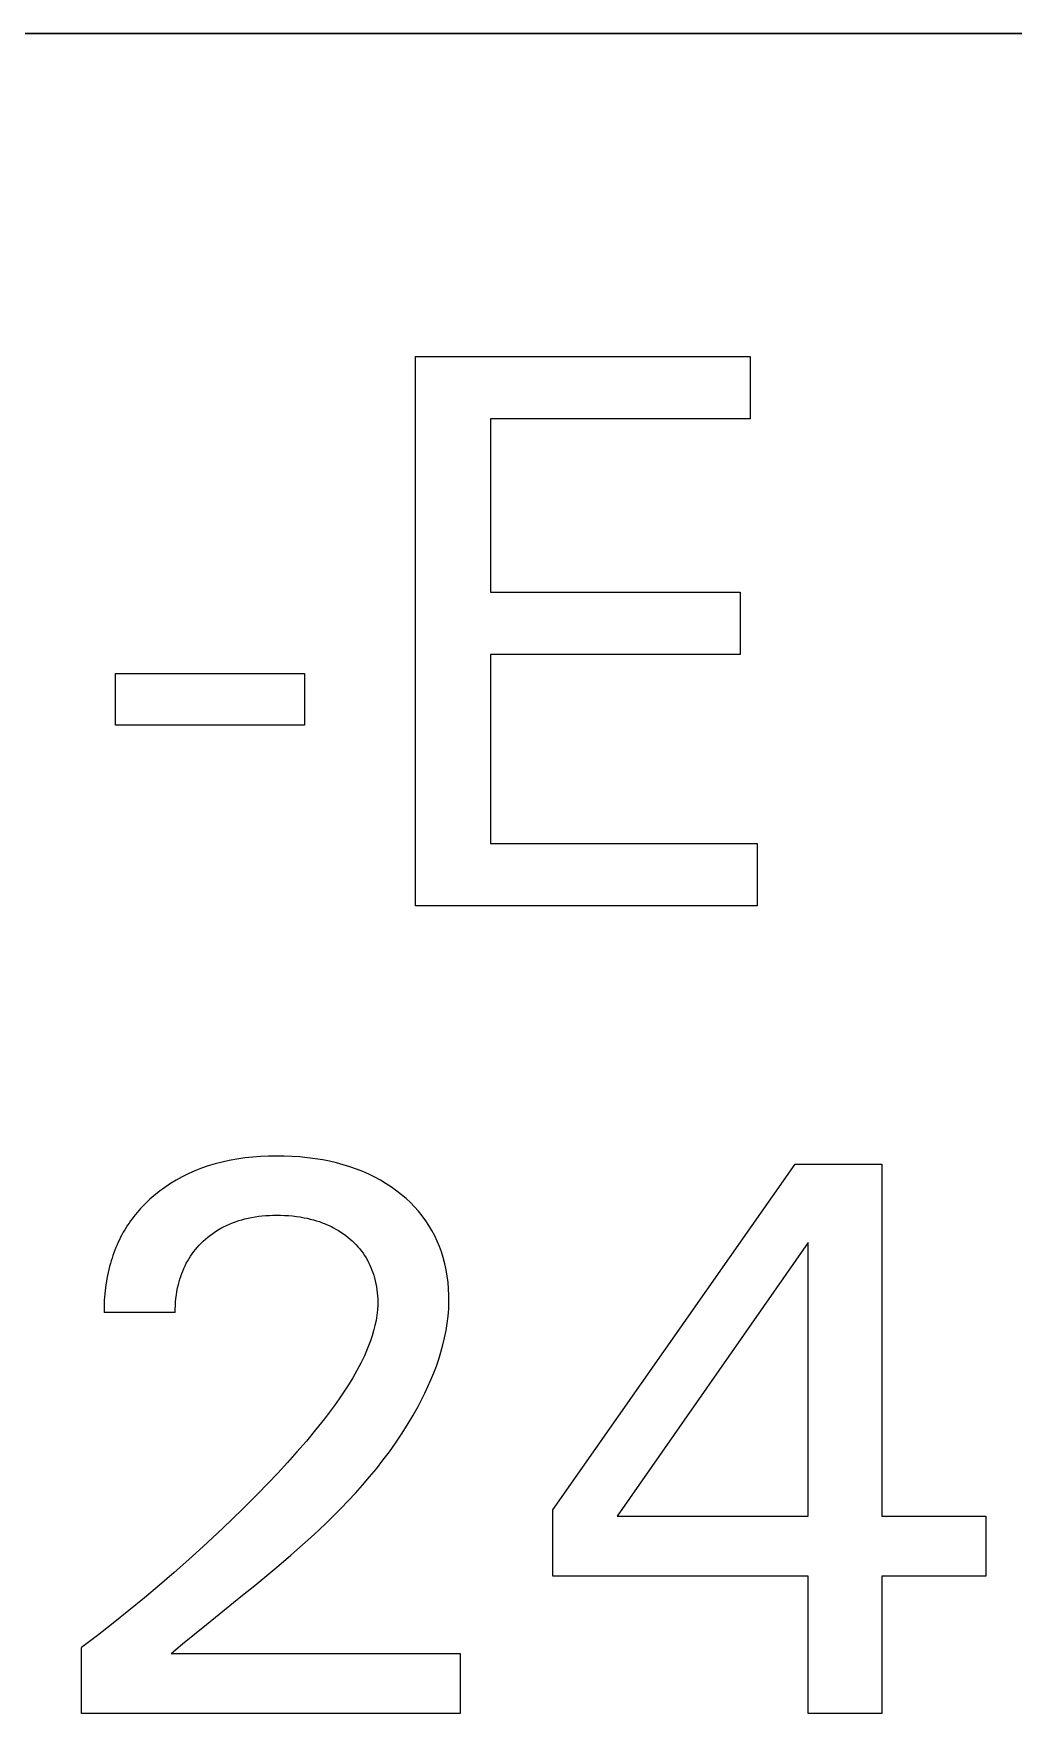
# Model space of a CAD drawing. Extents: x 10 to 622, y -523 to 292.
# Drawn here: x 286.252 to 286.866, y 117.158 to 118.211 of the extents above; entities that cross this region are included whole.
import ezdxf

# ---------------------------------------------------------------- set-up
doc = ezdxf.new("R2010")
doc.units = 0
doc.header["$LTSCALE"] = 5
doc.header["$MEASUREMENT"] = 0
doc.layers.get('0').update_dxf_attribs({"linetype": 'CONTINUOUS'})

msp = doc.modelspace()

# ---------------------------------------------------------------- linework, layer by layer
at = {"color": 7, "linetype": 'Continuous'}
for p, q in [((285.455371894082, 118.2106143415526), (288.2901147417705, 118.2106143415526)), ((288.2901147417705, 118.2106143415526), (285.455371894082, 118.2106143415526)), ((286.4911996162231, 117.6639139352127), (286.4911996162231, 118.0081327095749)), ((286.4911996162231, 118.0081327095749), (286.7009998614021, 118.0081327095749)), ((286.7009998614021, 118.0081327095749), (286.7009998614021, 117.9691001058277)), ((286.5382826944857, 117.9691001058277), (286.5382826944857, 117.8605406766173)), ((286.7009998614021, 117.9691001058277), (286.5382826944857, 117.9691001058277)), ((286.5382826944857, 117.8605406766173), (286.694657063293, 117.8605406766173)), ((286.694657063293, 117.8605406766173), (286.694657063293, 117.8215080728701)), ((286.5382826944857, 117.8215080728701), (286.5382826944857, 117.7029465389599)), ((286.694657063293, 117.8215080728701), (286.5382826944857, 117.8215080728701)), ((286.3031112568699, 117.7771084861059), (286.3031112568699, 117.8095543379658)), ((286.3031112568699, 117.8095543379658), (286.42167279078, 117.8095543379658)), ((286.42167279078, 117.8095543379658), (286.42167279078, 117.7771084861059)), ((286.42167279078, 117.7771084861059), (286.3031112568699, 117.7771084861059)), ((286.5382826944857, 117.7029465389599), (286.705391029327, 117.7029465389599)), ((286.705391029327, 117.7029465389599), (286.705391029327, 117.6639139352127)), ((286.705391029327, 117.6639139352127), (286.4911996162231, 117.6639139352127)), ((286.3744270766384, 117.5042868494315), (286.3700331044239, 117.5033253014382)), ((286.3793241786542, 117.5051687024162), (286.3744270766384, 117.5042868494315)), ((286.384248687713, 117.5058681190252), (286.3793241786542, 117.5051687024162)), ((286.389194970047, 117.5063956110925), (286.384248687713, 117.5058681190252)), ((286.394157391888, 117.5067616905128), (286.389194970047, 117.5063956110925)), ((286.3991303194886, 117.5069768691402), (286.394157391888, 117.5067616905128)), ((286.4041081190807, 117.5070516588694), (286.3991303194886, 117.5069768691402)), ((286.408963389262, 117.506996551104), (286.4041081190807, 117.5070516588694)), ((286.4138138071127, 117.5068105678172), (286.408963389262, 117.506996551104)), ((286.4186552451865, 117.5064864210875), (286.4138138071127, 117.5068105678172)), ((286.4234835760168, 117.5060168230139), (286.4186552451865, 117.5064864210875)), ((286.4282946721573, 117.5053944856749), (286.4234835760168, 117.5060168230139)), ((286.4330844061819, 117.504612121129), (286.4282946721573, 117.5053944856749)), ((286.4373726712811, 117.5037650485762), (286.4330844061819, 117.504612121129)), ((286.3449817150607, 117.4940919835748), (286.3412368435796, 117.4920265059871)), ((286.3488119304237, 117.4959924211381), (286.3449817150607, 117.4940919835748)), ((286.3529235437842, 117.4978113026838), (286.3488119304237, 117.4959924211381)), ((286.3571113068012, 117.4994493454544), (286.3529235437842, 117.4978113026838)), ((286.3613653805484, 117.500911235482), (286.3571113068012, 117.4994493454544)), ((286.3656759260783, 117.5022016587991), (286.3613653805484, 117.500911235482)), ((286.3700331044239, 117.5033253014382), (286.3656759260783, 117.5022016587991)), ((286.4416319278897, 117.5027766395922), (286.4373726712811, 117.5037650485762)), ((286.4458538147718, 117.5016410876315), (286.4416319278897, 117.5027766395922)), ((286.4500299707116, 117.5003525860878), (286.4458538147718, 117.5016410876315)), ((286.4541520344731, 117.4989053283751), (286.4500299707116, 117.5003525860878)), ((286.4582116448405, 117.4972935079276), (286.4541520344731, 117.4989053283751)), ((286.4619520234364, 117.4956294077149), (286.4582116448405, 117.4972935079276)), ((286.4656236039573, 117.4938165758748), (286.4619520234364, 117.4956294077149)), ((286.4692197809056, 117.4918559068092), (286.4656236039573, 117.4938165758748)), ((286.5773152982531, 117.2852976787861), (286.7290545453372, 117.5019286296305)), ((286.7290545453372, 117.5019286296305), (286.7834562368214, 117.5019286296305)), ((286.7834562368214, 117.5019286296305), (286.7834562368214, 117.2813944184174)), ((286.3305902344391, 117.484866922386), (286.3272626804363, 117.4821683739687)), ((286.334033509084, 117.4874112664821), (286.3305902344391, 117.484866922386)), ((286.3375849101958, 117.4897986973159), (286.334033509084, 117.4874112664821)), ((286.3412368435796, 117.4920265059871), (286.3375849101958, 117.4897986973159)), ((286.4727339487433, 117.4897482947782), (286.4692197809056, 117.4918559068092)), ((286.4761595019729, 117.4874946341634), (286.4727339487433, 117.4897482947782)), ((286.4794898350968, 117.4850958192654), (286.4761595019729, 117.4874946341634)), ((286.4824216169225, 117.4827953427916), (286.4794898350968, 117.4850958192654)), ((286.3178207155373, 117.472899975292), (286.3167410952398, 117.4716468093848)), ((286.318924337481, 117.4741327540526), (286.3178207155373, 117.472899975292)), ((286.3200512580345, 117.4753448719721), (286.318924337481, 117.4741327540526)), ((286.3212007741005, 117.476536055336), (286.3200512580345, 117.4753448719721)), ((286.3223721826627, 117.4777060304498), (286.3212007741005, 117.476536055336)), ((286.323564780624, 117.4788545235785), (286.3223721826627, 117.4777060304498)), ((286.3247778649478, 117.4799812610278), (286.323564780624, 117.4788545235785)), ((286.3260107325776, 117.4810859690628), (286.3247778649478, 117.4799812610278)), ((286.3272626804363, 117.4821683739687), (286.3260107325776, 117.4810859690628)), ((286.485258874511, 117.4803771724112), (286.4824216169225, 117.4827953427916)), ((286.4879908518561, 117.4778422915777), (286.485258874511, 117.4803771724112)), ((286.4906067929105, 117.4751916837038), (286.4879908518561, 117.4778422915777)), ((286.4930959416678, 117.472426332263), (286.4906067929105, 117.4751916837038)), ((286.3099148565622, 117.4623268004079), (286.3089902438304, 117.4608164857236)), ((286.3108067795861, 117.4637150122494), (286.3099148565622, 117.4623268004079)), ((286.3117276256937, 117.4650847529471), (286.3108067795861, 117.4637150122494)), ((286.3126766918284, 117.4664357487861), (286.3117276256937, 117.4650847529471)), ((286.3136532748929, 117.4677677260722), (286.3126766918284, 117.4664357487861)), ((286.3146566718709, 117.4690804110704), (286.3136532748929, 117.4677677260722)), ((286.3156861796655, 117.4703735300862), (286.3146566718709, 117.4690804110704)), ((286.3167410952398, 117.4716468093848), (286.3156861796655, 117.4703735300862)), ((286.3692462021837, 117.4617727931279), (286.3709846178529, 117.4627062840515)), ((286.3709846178529, 117.4627062840515), (286.37281336155, 117.463607132)), ((286.37281336155, 117.463607132), (286.3746725091602, 117.4644436750826)), ((286.3746725091602, 117.4644436750826), (286.3765593315546, 117.4652166642633)), ((286.3765593315546, 117.4652166642633), (286.3784710996256, 117.4659268505059)), ((286.3784710996256, 117.4659268505059), (286.3804050842849, 117.4665749847539)), ((286.3804050842849, 117.4665749847539), (286.3823585564041, 117.4671618179309)), ((286.3823585564041, 117.4671618179309), (286.3843287868751, 117.4676881010411)), ((286.3843287868751, 117.4676881010411), (286.38631304661, 117.4681545849878)), ((286.38631304661, 117.4681545849878), (286.3885081055982, 117.4685997185624)), ((286.3885081055982, 117.4685997185624), (286.3907150655659, 117.468976484781)), ((286.3907150655659, 117.468976484781), (286.3929321653278, 117.4692879071397)), ((286.3929321653278, 117.4692879071397), (286.3951576436783, 117.469537009236)), ((286.3951576436783, 117.469537009236), (286.3973897394325, 117.469726814546)), ((286.3973897394325, 117.469726814546), (286.3996266913845, 117.4698603466467)), ((286.3996266913845, 117.4698603466467), (286.401866738329, 117.4699406290546)), ((286.401866738329, 117.4699406290546), (286.4041081190807, 117.4699706853066)), ((286.4041081190807, 117.4699706853066), (286.4066017819838, 117.4699476184776)), ((286.4066017819838, 117.4699476184776), (286.4090931888366, 117.4698633148249)), ((286.4090931888366, 117.4698633148249), (286.4115806127744, 117.4697149857918)), ((286.4115806127744, 117.4697149857918), (286.4140623270135, 117.4694998428011)), ((286.4140623270135, 117.4694998428011), (286.4165366046694, 117.4692150973366)), ((286.4165366046694, 117.4692150973366), (286.419001718938, 117.4688579608416)), ((286.419001718938, 117.4688579608416), (286.4214559429751, 117.4684256447389)), ((286.4214559429751, 117.4684256447389), (286.4233782704429, 117.4680307300309)), ((286.4233782704429, 117.4680307300309), (286.4252904349322, 117.4675860558668)), ((286.4252904349322, 117.4675860558668), (286.4271900871705, 117.4670901483423)), ((286.4271900871705, 117.4670901483423), (286.4290748779453, 117.4665415335329)), ((286.4290748779453, 117.4665415335329), (286.4309424579637, 117.465938737514)), ((286.4309424579637, 117.465938737514), (286.4327904779933, 117.4652802863814)), ((286.4327904779933, 117.4652802863814), (286.4346165888015, 117.4645647061901)), ((286.4346165888015, 117.4645647061901), (286.436418441075, 117.463790523036)), ((286.436418441075, 117.463790523036), (286.4380920523765, 117.4630063455708)), ((286.4380920523765, 117.4630063455708), (286.4397402497426, 117.4621693221005)), ((286.4397402497426, 117.4621693221005), (286.4413612451998, 117.4612799509526)), ((286.4954475421215, 117.4695472207087), (286.4930959416678, 117.472426332263)), ((286.4976508382247, 117.4665553324739), (286.4954475421215, 117.4695472207087)), ((286.4996653087454, 117.463503888013), (286.4976508382247, 117.4665553324739)), ((286.5015263115732, 117.4603538344303), (286.4996653087454, 117.463503888013)), ((286.3048714917169, 117.4529792026202), (286.30414705506, 117.4513603665283)), ((286.3056287380113, 117.4545820098407), (286.3048714917169, 117.4529792026202)), ((286.3064190151548, 117.4561679649606), (286.3056287380113, 117.4545820098407)), ((286.3072425443582, 117.4577362447906), (286.3064190151548, 117.4561679649606)), ((286.3080995468531, 117.4592860261012), (286.3072425443582, 117.4577362447906)), ((286.3089902438304, 117.4608164857236), (286.3080995468531, 117.4592860261012)), ((286.3556651071564, 117.4511599075258), (286.3568745446847, 117.4524124027531)), ((286.3568745446847, 117.4524124027531), (286.3581228327893, 117.4536257824774)), ((286.3581228327893, 117.4536257824774), (286.3595851482306, 117.4549546166817)), ((286.3595851482306, 117.4549546166817), (286.3610932130808, 117.456230316223)), ((286.3610932130808, 117.456230316223), (286.3626449251348, 117.4574517668246)), ((286.3626449251348, 117.4574517668246), (286.3642381822283, 117.4586178541291)), ((286.3642381822283, 117.4586178541291), (286.3658708822171, 117.4597274638394)), ((286.3658708822171, 117.4597274638394), (286.367540922917, 117.4607794816181)), ((286.367540922917, 117.4607794816181), (286.3692462021837, 117.4617727931279)), ((286.4413612451998, 117.4612799509526), (286.4429532507138, 117.4603387303939)), ((286.4429532507138, 117.4603387303939), (286.4445144782908, 117.4593461587521)), ((286.4445144782908, 117.4593461587521), (286.446043139937, 117.458302734314)), ((286.446043139937, 117.458302734314), (286.4475374476383, 117.4572089553669)), ((286.4475374476383, 117.4572089553669), (286.4489956134011, 117.456065320218)), ((286.4489956134011, 117.456065320218), (286.4503047683143, 117.454968472358)), ((286.4503047683143, 117.454968472358), (286.451579053582, 117.4538303915839)), ((286.451579053582, 117.4538303915839), (286.4528157690107, 117.4526517067227)), ((286.4528157690107, 117.4526517067227), (286.4540122144268, 117.4514330466824)), ((286.5032343646762, 117.4571147892389), (286.5015263115732, 117.4603538344303)), ((286.5047899860634, 117.4537963699115), (286.5032343646762, 117.4571147892389)), ((286.5061936937634, 117.4504081939205), (286.5047899860634, 117.4537963699115)), ((286.737348973651, 117.4528939211634), (286.6175676708706, 117.2813944184174)), ((286.737348973651, 117.2813944184174), (286.737348973651, 117.4528939211634)), ((286.3004770490767, 117.4413568431411), (286.2999760857075, 117.4396488547106)), ((286.301009273565, 117.4430545651452), (286.3004770490767, 117.4413568431411)), ((286.3015729803429, 117.444741197514), (286.301009273565, 117.4430545651452)), ((286.3021683906824, 117.4464159170581), (286.3015729803429, 117.444741197514)), ((286.3027957257539, 117.4480779005481), (286.3021683906824, 117.4464159170581)), ((286.3034552068094, 117.4497263247746), (286.3027957257539, 117.4480779005481)), ((286.30414705506, 117.4513603665283), (286.3034552068094, 117.4497263247746)), ((286.3475762155782, 117.4398430515029), (286.3484324467801, 117.4414009878423)), ((286.3484324467801, 117.4414009878423), (286.3493214015244, 117.442892697846)), ((286.3493214015244, 117.442892697846), (286.350261339038, 117.4443539408233)), ((286.350261339038, 117.4443539408233), (286.3512505261589, 117.4457834812312)), ((286.3512505261589, 117.4457834812312), (286.3522872296847, 117.4471800836079)), ((286.3522872296847, 117.4471800836079), (286.3533697164945, 117.4485425124508)), ((286.3533697164945, 117.4485425124508), (286.3544962533655, 117.4498695322576)), ((286.3544962533655, 117.4498695322576), (286.3556651071564, 117.4511599075258)), ((286.4540122144268, 117.4514330466824), (286.4551656895757, 117.4501750402898)), ((286.4551656895757, 117.4501750402898), (286.4562734943039, 117.4488783164328)), ((286.4562734943039, 117.4488783164328), (286.4573329283976, 117.4475435039786)), ((286.4573329283976, 117.4475435039786), (286.4583412916427, 117.4461712317747)), ((286.4583412916427, 117.4461712317747), (286.4592958838454, 117.4447621287085)), ((286.4592958838454, 117.4447621287085), (286.4601987705408, 117.4433101477067)), ((286.4601987705408, 117.4433101477067), (286.4610455326892, 117.441824247225)), ((286.4610455326892, 117.441824247225), (286.4618370591444, 117.4403070573781)), ((286.5074460057853, 117.4469598787587), (286.5061936937634, 117.4504081939205)), ((286.5085474400972, 117.4434610419189), (286.5074460057853, 117.4469598787587)), ((286.5095789095944, 117.4395931202443), (286.5085474400972, 117.4434610419189)), ((286.298173633258, 117.4322109826426), (286.2978025692867, 117.4302884392079)), ((286.298581057504, 117.4341263901183), (286.298173633258, 117.4322109826426)), ((286.2990251358659, 117.4360335681129), (286.298581057504, 117.4341263901183)), ((286.2995061622255, 117.4379314230633), (286.2990251358659, 117.4360335681129)), ((286.2999760857075, 117.4396488547106), (286.2995061622255, 117.4379314230633)), ((286.3435539304115, 117.4299654362969), (286.3440956765176, 117.4316646309298)), ((286.3440956765176, 117.4316646309298), (286.3446877790562, 117.4333453672562)), ((286.3446877790562, 117.4333453672562), (286.3453310611358, 117.4350056113682)), ((286.3453310611358, 117.4350056113682), (286.3460263458641, 117.4366433293784)), ((286.3460263458641, 117.4366433293784), (286.3467744563089, 117.4382564873791)), ((286.3467744563089, 117.4382564873791), (286.3475762155782, 117.4398430515029)), ((286.4618370591444, 117.4403070573781), (286.4625742388207, 117.4387612082811)), ((286.4625742388207, 117.4387612082811), (286.4632579605722, 117.4371893300082)), ((286.4632579605722, 117.4371893300082), (286.4638891132932, 117.4355940527353)), ((286.4638891132932, 117.4355940527353), (286.464468585858, 117.4339780065164)), ((286.464468585858, 117.4339780065164), (286.4649972671808, 117.4323438214867)), ((286.4649972671808, 117.4323438214867), (286.4654760460957, 117.4306941277813)), ((286.4654760460957, 117.4306941277813), (286.4659473475258, 117.4288583506417)), ((286.510434240887, 117.4356844862966), (286.5095789095944, 117.4395931202443)), ((286.5111166001801, 117.4317432062556), (286.510434240887, 117.4356844862966)), ((286.5116291536184, 117.4277773462405), (286.5111166001801, 117.4317432062556)), ((286.2964823680691, 117.4206069567819), (286.2963232944899, 117.4186645620277)), ((286.2966760387128, 117.4225487768323), (286.2964823680691, 117.4206069567819)), ((286.2969046002828, 117.4244889286367), (286.2966760387128, 117.4225487768323)), ((286.2971683466607, 117.4264263186725), (286.2969046002828, 117.4244889286367)), ((286.297467571708, 117.4283598533771), (286.2971683466607, 117.4264263186725)), ((286.2978025692867, 117.4302884392079), (286.297467571708, 117.4283598533771)), ((286.341108332578, 117.4177787949314), (286.3413804485543, 117.4199790067128)), ((286.3413804485543, 117.4199790067128), (286.3417217486168, 117.4221718465429)), ((286.3417217486168, 117.4221718465429), (286.3421338113119, 117.4243534137548)), ((286.3421338113119, 117.4243534137548), (286.3426182151867, 117.4265198076615)), ((286.3426182151867, 117.4265198076615), (286.3430617176706, 117.428249817245)), ((286.3430617176706, 117.428249817245), (286.3435539304115, 117.4299654362969)), ((286.4659473475258, 117.4288583506417), (286.4663586775615, 117.4270090025554)), ((286.4663586775615, 117.4270090025554), (286.4667097660719, 117.4251481994555)), ((286.4667097660719, 117.4251481994555), (286.467000342987, 117.423278057275)), ((286.467000342987, 117.423278057275), (286.4672301382168, 117.4214006919268)), ((286.4672301382168, 117.4214006919268), (286.4673988816506, 117.4195182193439)), ((286.511975067407, 117.42379497237), (286.5116291536184, 117.4277773462405)), ((286.5121575077106, 117.4198041507838), (286.511975067407, 117.42379497237)), ((286.2960507175641, 117.4128448650907), (286.296027093627, 117.4109111070084)), ((286.296027093627, 117.4109111070084), (286.2960365974467, 117.4089822419352)), ((286.2961077630989, 117.4147824226396), (286.2960507175641, 117.4128448650907)), ((286.2961985241337, 117.416722686153), (286.2961077630989, 117.4147824226396)), ((286.2963232944899, 117.4186645620277), (286.2961985241337, 117.416722686153)), ((286.340680137989, 117.4089822419352), (286.3406913033526, 117.4111729346905)), ((286.3406913033526, 117.4111729346905), (286.340765338534, 117.4133718582433)), ((286.340765338534, 117.4133718582433), (286.3409038220801, 117.4155751118657)), ((286.3409038220801, 117.4155751118657), (286.341108332578, 117.4177787949314)), ((286.4673603786749, 117.4105674589285), (286.4670060756673, 117.4072871971633)), ((286.4675361001927, 117.4138613174162), (286.4673603786749, 117.4105674589285)), ((286.4673988816506, 117.4195182193439), (286.4675063031779, 117.4176327554391)), ((286.4675063031779, 117.4176327554391), (286.4675521327288, 117.4157464161454)), ((286.4675521327288, 117.4157464161454), (286.4675361001927, 117.4138613174162)), ((286.5116475975487, 117.4066929227864), (286.5120125425049, 117.411246338352)), ((286.5120125425049, 117.411246338352), (286.5121796407349, 117.4158129476006)), ((286.5121796407349, 117.4158129476006), (286.5121575077106, 117.4198041507838)), ((286.340680137989, 117.4089822419352), (286.2960365974467, 117.4089822419352)), ((286.4658098833128, 117.4007806602779), (286.4649920729601, 117.3975609834063)), ((286.4664852307277, 117.404023831235), (286.4658098833128, 117.4007806602779)), ((286.4670060756673, 117.4072871971633), (286.4664852307277, 117.404023831235)), ((286.5103586879641, 117.3976380588495), (286.5110934359776, 117.402155797435)), ((286.5110934359776, 117.402155797435), (286.5116475975487, 117.4066929227864)), ((286.4629772214701, 117.3912053082955), (286.4618042593676, 117.3880759083253)), ((286.4640438391868, 117.3943680996939), (286.4629772214701, 117.3912053082955)), ((286.4649920729601, 117.3975609834063), (286.4640438391868, 117.3943680996939)), ((286.5071572266235, 117.3842321286976), (286.508381953135, 117.3886731279393)), ((286.508381953135, 117.3886731279393), (286.5094519836392, 117.3931428035003)), ((286.5094519836392, 117.3931428035003), (286.5103586879641, 117.3976380588495)), ((286.4591874599327, 117.3819304790654), (286.4569184141966, 117.3772076296441)), ((286.4605369923357, 117.3849831988771), (286.4591874599327, 117.3819304790654)), ((286.4618042593676, 117.3880759083253), (286.4605369923357, 117.3849831988771)), ((286.5042782060644, 117.3754485452168), (286.505786434216, 117.3798229022864)), ((286.505786434216, 117.3798229022864), (286.5071572266235, 117.3842321286976)), ((286.4519125369424, 117.3680547669663), (286.4492031754592, 117.3636100620273)), ((286.4544888615138, 117.3725848408949), (286.4519125369424, 117.3680547669663)), ((286.4569184141966, 117.3772076296441), (286.4544888615138, 117.3725848408949)), ((286.5008839631365, 117.3668168252481), (286.5026411723206, 117.3711121540404)), ((286.5026411723206, 117.3711121540404), (286.5042782060644, 117.3754485452168)), ((286.4463745120415, 117.3592433802264), (286.4434402817068, 117.3549473757326)), ((286.4492031754592, 117.3636100620273), (286.4463745120415, 117.3592433802264)), ((286.4949775842786, 117.3542081785495), (286.4970435389536, 117.3583617409814)), ((286.4970435389536, 117.3583617409814), (286.4990152086234, 117.3625656553914)), ((286.4990152086234, 117.3625656553914), (286.5008839631365, 117.3668168252481)), ((286.4373100602955, 117.3465380153417), (286.4341415391934, 117.342409967762)), ((286.4404142194725, 117.3507147027148), (286.4373100602955, 117.3465380153417)), ((286.4434402817068, 117.3549473757326), (286.4404142194725, 117.3507147027148)), ((286.4895331577474, 117.3442009233246), (286.4928259747101, 117.3501080646069)), ((286.4928259747101, 117.3501080646069), (286.4949775842786, 117.3542081785495)), ((286.4341415391934, 117.342409967762), (286.4285396179943, 117.3353683182713)), ((286.4824785385994, 117.332734511493), (286.4860817503265, 117.3384111010944)), ((286.4860817503265, 117.3384111010944), (286.4895331577474, 117.3442009233246)), ((286.4227978616841, 117.3284428320879), (286.4169278926885, 117.3216261358431)), ((286.4285396179943, 117.3353683182713), (286.4227978616841, 117.3284428320879)), ((286.4748438470755, 117.3217046845022), (286.4787303087984, 117.3271670681169)), ((286.4787303087984, 117.3271670681169), (286.4824785385994, 117.332734511493)), ((286.4109413333922, 117.3149108562089), (286.4048498062411, 117.3082896198369)), ((286.4169278926885, 117.3216261358431), (286.4109413333922, 117.3149108562089)), ((286.4666833726519, 117.3110787508825), (286.4708259396427, 117.3163432742251)), ((286.4708259396427, 117.3163432742251), (286.4748438470755, 117.3217046845022)), ((286.4048498062411, 117.3082896198369), (286.3986649336404, 117.3017550533787)), ((286.4580514048456, 117.300824019185), (286.4624229323357, 117.3059070280103)), ((286.4624229323357, 117.3059070280103), (286.4666833726519, 117.3110787508825)), ((286.3923983379545, 117.295299783506), (286.3840197777735, 117.2868918038373)), ((286.3986649336404, 117.3017550533787), (286.3923983379545, 117.295299783506)), ((286.4490022331534, 117.2909077980009), (286.4535755763942, 117.2958256380032)), ((286.4535755763942, 117.2958256380032), (286.4580514048456, 117.300824019185)), ((286.3840197777735, 117.2868918038373), (286.3755257456587, 117.2786037423155)), ((286.4395901470918, 117.2812973958608), (286.4443381613353, 117.2860664127747)), ((286.4443381613353, 117.2860664127747), (286.4490022331534, 117.2909077980009)), ((286.5773152982531, 117.2438255372984), (286.5773152982531, 117.2852976787861)), ((286.3755257456587, 117.2786037423155), (286.3669228511168, 117.2704302615248)), ((286.4276297749611, 117.2698791973356), (286.4347649766152, 117.276596660876)), ((286.4347649766152, 117.276596660876), (286.4395901470918, 117.2812973958608)), ((286.6175676708706, 117.2813944184174), (286.737348973651, 117.2813944184174)), ((286.7834562368214, 117.2813944184174), (286.8485918943395, 117.2813944184174)), ((286.8485918943395, 117.2813944184174), (286.8485918943395, 117.2438255372984)), ((286.358217703695, 117.2623660240899), (286.3491535219179, 117.2541718045231)), ((286.3669228511168, 117.2704302615248), (286.358217703695, 117.2623660240899)), ((286.4129968852088, 117.2568007781862), (286.4203668035301, 117.2632847493848)), ((286.4203668035301, 117.2632847493848), (286.4276297749611, 117.2698791973356)), ((286.3491535219179, 117.2541718045231), (286.3399907483514, 117.2460872814659)), ((286.4055408427834, 117.2504147448627), (286.4129968852088, 117.2568007781862)), ((286.3399907483514, 117.2460872814659), (286.3307321975105, 117.238111984675)), ((286.390453677107, 117.2378863363501), (286.3980194991406, 117.2441141105364)), ((286.3980194991406, 117.2441141105364), (286.4055408427834, 117.2504147448627)), ((286.737348973651, 117.2438255372984), (286.5773152982531, 117.2438255372984)), ((286.737348973651, 117.1577098552684), (286.737348973651, 117.2438255372984)), ((286.7834562368214, 117.2438255372984), (286.7834562368214, 117.1577098552684)), ((286.8485918943395, 117.2438255372984), (286.7834562368214, 117.2438255372984)), ((286.3307321975105, 117.238111984675), (286.3213806839102, 117.2302454439072)), ((286.3601620618325, 117.2134530637177), (286.3828641995086, 117.2317188834263)), ((286.3828641995086, 117.2317188834263), (286.390453677107, 117.2378863363501)), ((286.311643398741, 117.2222471734896), (286.301813345539, 117.2143635269115)), ((286.3213806839102, 117.2302454439072), (286.311643398741, 117.2222471734896)), ((286.301813345539, 117.2143635269115), (286.291893610185, 117.2065939885939)), ((286.3526861904415, 117.207401507271), (286.3601620618325, 117.2134530637177)), ((286.291893610185, 117.2065939885939), (286.28188727858, 117.198938042978)), ((286.28188727858, 117.1577098552684), (286.28188727858, 117.198938042978)), ((286.3379966464703, 117.1952787363874), (286.3452907777188, 117.20134757778)), ((286.3452907777188, 117.20134757778), (286.3526861904415, 117.207401507271)), ((286.3379966464703, 117.1952787363874), (286.5192543001582, 117.1952787363874)), ((286.5192543001582, 117.1952787363874), (286.5192543001582, 117.1577098552684)), ((286.5192543001582, 117.1577098552684), (286.28188727858, 117.1577098552684)), ((286.7834562368214, 117.1577098552684), (286.737348973651, 117.1577098552684))]:
    msp.add_line(p, q, dxfattribs=at)

doc.saveas('drawing.dxf')
